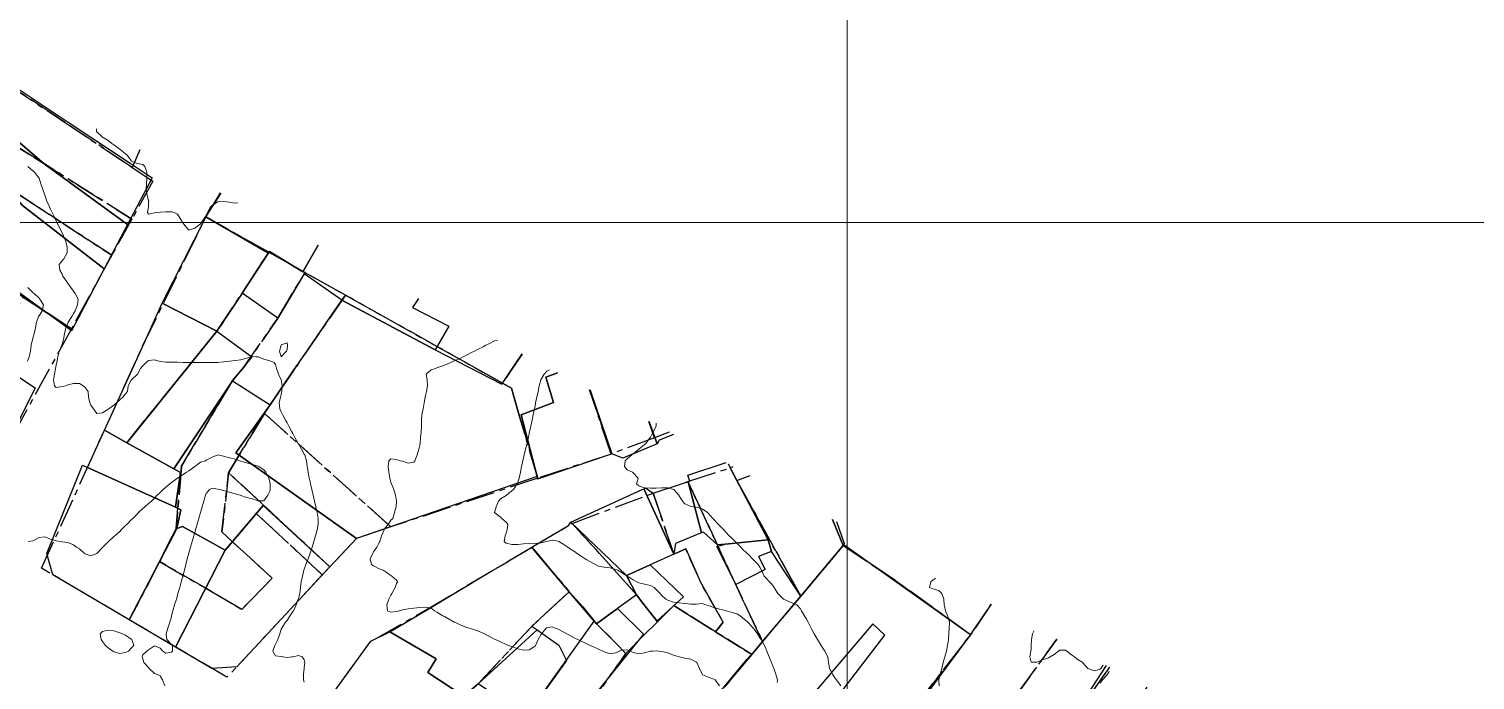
# Model space of a CAD drawing. Header units: centimetres. Extents: x 0 to 642158, y -847 to 649707.
# Drawn here: x 616295.9 to 616421.2, y 621847.7 to 621904.2 of the extents above; entities that cross this region are included whole.
import ezdxf

# ---------------------------------------------------------------- set-up
doc = ezdxf.new("R2010")
doc.units = ezdxf.units.CM
doc.header["$MEASUREMENT"] = 0
doc.linetypes.add('CENTERX2', pattern=[4, 2.5, -0.5, 0.5, -0.5])
doc.layers.add('MEV_grille', color=254, linetype='Continuous', lineweight=9)
doc.layers.add('WAL_topographie 0.5', color=253, linetype='Continuous', lineweight=20)
doc.layers.add('SPW_batiments', color=7, linetype='Continuous')
doc.layers.add('SPW_parcellaire cadastral', color=7, linetype='CENTERX2', lineweight=25, true_color=0xff0542)

# ---------------------------------------------------------------- blocks, each defined once
blk = doc.blocks.new('*U114')
at = {"layer": 'MEV_grille', "transparency": 33554687}
blk.add_lwpolyline([(-1338.46, 0), (1338.46, 0)], dxfattribs=at)
blk = doc.blocks.new('*U115')
at = {"layer": 'MEV_grille', "color": 0, "linetype": 'ByBlock', "lineweight": -2, "transparency": 16777216}
blk.add_blockref('*U114', (0, -500), dxfattribs=at)
blk = doc.blocks.new('*U112')
at = {"layer": 'MEV_grille', "transparency": 33554687}
blk.add_lwpolyline([(0, 1825.48), (0, -1825.48)], dxfattribs=at)
blk = doc.blocks.new('*U113')
at = {"layer": 'MEV_grille', "color": 0, "linetype": 'ByBlock', "lineweight": -2, "transparency": 16777216}
blk.add_blockref('*U112', (1000, 0), dxfattribs=at)

msp = doc.modelspace()

# ---------------------------------------------------------------- linework, layer by layer
at = {"layer": 'SPW_batiments'}
for points in [[(616292.13, 621900.81), (616299.19, 621896.13), (616301.24, 621894.78), (616304.56, 621892.58), (616306.57, 621891.25), (616304.43, 621887.21), (616297.2, 621892.48), (616294.68, 621894.63)], [(616289.12, 621893.58), (616290.95, 621897.82), (616297.2, 621892.48), (616304.43, 621887.21), (616302.41, 621883.39), (616295.33, 621888.86), (616293.46, 621890.98), (616289.12, 621893.58)], [(616299.56, 621877.99), (616291.87, 621883.59), (616290.11, 621884.51), (616293.46, 621890.98), (616295.33, 621888.86), (616302.41, 621883.39), (616299.56, 621877.99)], [(616320.96, 621885.43), (616319.61, 621883.12), (616316.74, 621884.89), (616316.64, 621884.74), (616311.22, 621887.87), (616311.3, 621888), (616312.48, 621889.96)], [(616316.64, 621884.74), (616316.53, 621884.58), (616314.35, 621881.27), (616312.18, 621877.97), (616307.43, 621880.39), (616311.12, 621887.67), (616311.22, 621887.87), (616316.64, 621884.74)], [(616329.64, 621880.8), (616329.13, 621880.02), (616332.28, 621878.4), (616331.08, 621876.35), (616323.01, 621880.67), (616319.73, 621882.94), (616317.46, 621879.1), (616314.35, 621881.27), (616316.53, 621884.58), (616316.64, 621884.74), (616316.74, 621884.89), (616319.61, 621883.12), (616320.96, 621885.43)], [(616341.7, 621874.37), (616340.69, 621874), (616341.35, 621871.8), (616338.56, 621870.71), (616339.94, 621865.38), (616324.26, 621860.02), (616313.82, 621867.44), (616316.78, 621871.6), (616323.01, 621880.67), (616331.08, 621876.35), (616336.86, 621873.37), (616338.67, 621875.99)], [(616312.18, 621877.97), (616304.36, 621868.31), (616302.42, 621869.4), (616305.71, 621876.62), (616307.43, 621880.39), (616312.18, 621877.97)], [(616315.21, 621875.75), (616313.51, 621873.67), (616308.43, 621866.04), (616304.36, 621868.31), (616312.18, 621877.97), (616315.21, 621875.75)], [(616292.13, 621875.87), (616296.43, 621873.07), (616295.03, 621870.27)], [(616346.42, 621867.35), (616346.17, 621867.27), (616339.96, 621865.15), (616339.94, 621865.38), (616338.56, 621870.71), (616341.35, 621871.8), (616340.69, 621874), (616341.7, 621874.37)], [(616316.78, 621871.6), (616313.82, 621867.44), (616324.26, 621860.02), (616321.96, 621857.55), (616316.18, 621862.87), (616312.88, 621859.01), (616309.18, 621861.05), (616308.86, 621860.94), (616308.7, 621860.88), (616309.05, 621862.5), (616308.59, 621862.71), (616309.01, 621865.72), (616308.43, 621866.04), (616313.51, 621873.67), (616316.78, 621871.6)], [(616344.52, 621872.87), (616346.42, 621867.35)], [(616349.65, 621870.13), (616350.33, 621868.2), (616350.15, 621868.13), (616347.35, 621866.96), (616346.42, 621867.35), (616344.52, 621872.87)], [(616304.36, 621868.31), (616308.43, 621866.04), (616309.01, 621865.72), (616308.59, 621862.71), (616300.96, 621866.17), (616302.42, 621869.4), (616304.36, 621868.31)], [(616351.75, 621869.01), (616350.5, 621868.53), (616350.33, 621868.2), (616349.65, 621870.13)], [(616300.96, 621866.17), (616308.59, 621862.71), (616309.05, 621862.5), (616308.7, 621860.88), (616304.57, 621852.96), (616297.96, 621856.85), (616297.43, 621858.72), (616300.53, 621866.37), (616300.96, 621866.17)], [(616357.24, 621865.04), (616359.95, 621859.88), (616356.24, 621859.53), (616355.57, 621859.47), (616354.35, 621860.56), (616354.17, 621860.49), (616353.02, 621864.93), (616353.17, 621864.98), (616352.99, 621865.51), (616356.31, 621866.58)], [(616356.49, 621866.48), (616356.49, 621866.48), (616357.24, 621865.04)], [(616365.88, 621861.48), (616366.55, 621859.58), (616366.51, 621859.49), (616366.47, 621859.4), (616362.8, 621855.02), (616360.25, 621858.88), (616360.24, 621858.89), (616359.95, 621859.88), (616357.24, 621865.04), (616358.39, 621865.47)], [(616351.79, 621858.64), (616349.74, 621857.73), (616347.89, 621856.89), (616347.67, 621856.8), (616342.86, 621861.43), (616349.03, 621864.26), (616349.17, 621864.32), (616351.79, 621858.64)], [(616354.17, 621860.49), (616353.96, 621860.4), (616351.94, 621859.57), (616351.79, 621858.64), (616349.17, 621864.32), (616349.32, 621864.39), (616349.99, 621863.94), (616352.8, 621864.86), (616353.02, 621864.93), (616354.17, 621860.49)], [(616321.96, 621857.55), (616313.91, 621848.9), (616311.73, 621848.75), (616308.59, 621850.6), (616312.88, 621859.01), (616316.18, 621862.87), (616321.96, 621857.55)], [(616312.88, 621859.01), (616308.59, 621850.6), (616304.57, 621852.96), (616308.7, 621860.88), (616308.86, 621860.94), (616309.18, 621861.05), (616312.88, 621859.01)], [(616347.67, 621856.8), (616348.56, 621855.13), (616346.91, 621853.94), (616345.08, 621852.61), (616344.89, 621852.83), (616342.71, 621855.4), (616339.83, 621858.81), (616339.46, 621859.25), (616342.66, 621861.13), (616342.76, 621861.28), (616342.86, 621861.43), (616347.67, 621856.8)], [(616342.71, 621855.4), (616339.48, 621852.42), (616339.93, 621852.1), (616334.84, 621847.44), (616334.81, 621847.41), (616333.59, 621846.34), (616330.47, 621848.39), (616331.19, 621849.57), (616327.17, 621851.92), (616330.33, 621853.8), (616335.73, 621857.03), (616336.87, 621857.7), (616337.37, 621858), (616337.51, 621858.09), (616339.46, 621859.25), (616339.83, 621858.81), (616342.71, 621855.4)], [(616362.8, 621855.02), (616366.47, 621859.4), (616366.51, 621859.49), (616371.72, 621855.79), (616377.41, 621851.74), (616377.49, 621851.68), (616370.68, 621842.48), (616370.23, 621842.22), (616369.48, 621841.31), (616367.47, 621838.62), (616366.34, 621837.17), (616362.96, 621833.22), (616357.68, 621836.78), (616355.19, 621833.65), (616348.57, 621837.88), (616348.44, 621837.96), (616348.61, 621838.16), (616348.81, 621838.39), (616354.79, 621845.51), (616358.11, 621849.53), (616359.01, 621850.51), (616362.8, 621855.02)], [(616360.25, 621858.88), (616360.17, 621858.84), (616359.11, 621858.44), (616359.71, 621857.31), (616357.16, 621856.01), (616355.51, 621859.31), (616356.24, 621859.53), (616359.95, 621859.88), (616360.24, 621858.89), (616360.25, 621858.88)], [(616352.63, 621854.96), (616352.04, 621854.43), (616350.33, 621852.87), (616348.56, 621855.13), (616347.67, 621856.8), (616347.89, 621856.89), (616349.74, 621857.73), (616352.63, 621854.96)], [(616349.16, 621851.71), (616342.36, 621843.27), (616343.36, 621842.56), (616345.11, 621842.81), (616346.18, 621842.22), (616346.66, 621840.91), (616345.74, 621838.98), (616341.67, 621841.39), (616341.37, 621841.3), (616342.17, 621842.48), (616339.01, 621844.6), (616344.89, 621852.83), (616345.08, 621852.61), (616346.91, 621853.94), (616349.16, 621851.71)], [(616331.19, 621849.57), (616330.47, 621848.39), (616333.59, 621846.34), (616333.5, 621846.1), (616328.57, 621838.99), (616328.39, 621838.92), (616321.31, 621842.94), (616320.85, 621844.69), (616325.51, 621851.11), (616327.17, 621851.92), (616331.19, 621849.57)], [(616334.81, 621847.41), (616339.93, 621852.1), (616341.81, 621850.76), (616342.47, 621849.44), (616339.01, 621844.6), (616337.97, 621845.3), (616334.81, 621847.41)], [(616363.42, 621839.34), (616363.65, 621839.09), (616363.82, 621839.46), (616367.42, 621844.15), (616365.71, 621845.59), (616366.56, 621847.03), (616370.08, 621851.64), (616369.04, 621852.62), (616362.98, 621845.47), (616360.51, 621841.97), (616360.28, 621841.78), (616360.11, 621841.61), (616363.2, 621839.44), (616363.42, 621839.34)], [(616392.79, 621847.13), (616390.65, 621843.88), (616387.36, 621846.04), (616389.3, 621848.99)]]:
    msp.add_lwpolyline(points, dxfattribs=at)
at = {"layer": 'SPW_parcellaire cadastral'}
for points in [[(616290.79, 621901.53), (616298.11, 621896.65), (616298.78, 621896.2), (616304.84, 621892.17), (616306.62, 621890.98), (616304.81, 621887.69), (616296.71, 621892.79), (616287.03, 621898.89)], [(616305.5, 621893.68), (616304.84, 621892.17), (616298.78, 621896.2), (616298.11, 621896.65), (616290.79, 621901.53)], [(616285.27, 621895.95), (616287.03, 621898.89), (616296.71, 621892.79), (616304.81, 621887.69), (616303.05, 621884.55), (616295.58, 621889.44), (616294.94, 621889.86), (616285.27, 621895.95)], [(616299.56, 621878.18), (616295.39, 621880.91), (616291.87, 621883.23), (616291.1, 621883.73), (616288.31, 621885.57), (616285.05, 621887.71), (616281.68, 621889.92), (616282.97, 621892.08), (616285.27, 621895.95), (616294.94, 621889.86), (616295.58, 621889.44), (616303.05, 621884.55), (616299.56, 621878.18)], [(616338.61, 621876.02), (616336.93, 621873.47), (616335.24, 621874.42), (616331.04, 621876.77), (616323.31, 621881.1), (616319.8, 621883.06), (616316.67, 621884.83), (616311.22, 621887.87), (616312.53, 621889.93)], [(616311.22, 621887.87), (616316.67, 621884.83), (616314.38, 621881.31), (616312.18, 621877.97), (616310.26, 621875.61), (616309.44, 621874.6), (616304.36, 621868.31), (616302.42, 621869.39), (616305.82, 621876.87), (616311.22, 621887.87)], [(616319.8, 621883.06), (616317.45, 621879.11), (616314.5, 621874.85), (616313.53, 621873.7), (616309.09, 621866.28), (616308.65, 621860.87), (616307.21, 621858.01), (616304.58, 621852.96), (616296.98, 621857.43), (616302.42, 621869.39), (616304.36, 621868.31), (616309.44, 621874.6), (616310.26, 621875.61), (616312.18, 621877.97), (616314.38, 621881.31), (616316.67, 621884.83), (616319.8, 621883.06)], [(616313.19, 621865.71), (616312.6, 621860.58), (616313.52, 621859.73), (616316.97, 621856.56), (616314.32, 621853.86), (616311.22, 621855.69), (616307.21, 621858.01), (616308.65, 621860.87), (616309.09, 621866.28), (616313.53, 621873.7), (616314.5, 621874.85), (616317.45, 621879.11), (616319.8, 621883.06), (616323.31, 621881.1), (616317.69, 621872.93), (616316.29, 621870.85), (616313.19, 621865.71)], [(616286.24, 621864.34), (616293.91, 621878.22), (616295.39, 621880.91), (616299.56, 621878.18), (616291.04, 621862.69), (616290.55, 621861.79), (616289.52, 621862.39), (616286.24, 621864.34)], [(616336.93, 621873.47), (616337.7, 621873.03), (616338.36, 621870.78), (616339.98, 621865.23), (616327.25, 621861.01), (616316.29, 621870.85), (616317.69, 621872.93), (616323.31, 621881.1), (616331.04, 621876.77), (616335.24, 621874.42), (616336.93, 621873.47)], [(616344.47, 621872.89), (616346.35, 621867.33), (616339.98, 621865.23), (616338.36, 621870.78), (616337.7, 621873.03), (616336.93, 621873.47), (616338.61, 621876.02)], [(616349.62, 621870.15), (616350.11, 621868.73), (616346.35, 621867.33), (616344.47, 621872.89)], [(616313.19, 621865.71), (616316.29, 621870.85), (616327.25, 621861.01), (616324.26, 621860.02), (616321.96, 621857.55), (616313.19, 621865.71)], [(616351.38, 621869.21), (616350.11, 621868.73), (616349.62, 621870.15)], [(616313.19, 621865.71), (616321.96, 621857.55), (616321.31, 621856.85), (616315.59, 621862.17), (616313.52, 621859.73), (616312.6, 621860.58), (616313.19, 621865.71)], [(616359.48, 621851.09), (616357.86, 621854.5), (616356.65, 621857.1), (616353.01, 621864.94), (616356.67, 621866.13), (616357.24, 621865.04), (616362.07, 621856.32), (616362.8, 621855.02), (616359.48, 621851.09)], [(616359.48, 621851.09), (616362.8, 621855.02), (616362.07, 621856.32), (616357.24, 621865.04), (616356.67, 621866.13), (616356.94, 621866.24)], [(616359.48, 621851.09), (616358.55, 621849.95), (616355.4, 621851.92), (616356.06, 621852.75), (616354.17, 621856.09), (616352.83, 621859.11), (616351.79, 621858.64), (616349.99, 621863.94), (616353.01, 621864.94), (616356.65, 621857.1), (616357.86, 621854.5), (616359.48, 621851.09)], [(616355.4, 621851.92), (616352.97, 621853.45), (616351.78, 621854.19), (616350.37, 621852.79), (616349.11, 621854.39), (616348.56, 621855.13), (616342.98, 621861.32), (616349.99, 621863.94), (616351.79, 621858.64), (616352.83, 621859.11), (616354.17, 621856.09), (616356.06, 621852.75), (616355.4, 621851.92)], [(616313.52, 621859.73), (616315.59, 621862.17), (616321.31, 621856.85), (616313.04, 621847.98), (616304.58, 621852.96), (616307.21, 621858.01), (616311.22, 621855.69), (616314.32, 621853.86), (616316.97, 621856.56), (616313.52, 621859.73)], [(616365.53, 621861.66), (616366.47, 621859.4), (616371.04, 621856.33), (616377.5, 621851.67), (616367.84, 621839.11), (616360.96, 621829.96), (616355.97, 621822.74), (616343.28, 621830.14), (616348.44, 621837.96), (616358.55, 621849.95), (616359.48, 621851.09)], [(616379.3, 621854.32), (616377.5, 621851.67), (616371.04, 621856.33), (616366.47, 621859.4), (616365.53, 621861.66)], [(616347.63, 621850.04), (616345.09, 621852.62), (616343.89, 621854.08), (616342.71, 621855.4), (616339.84, 621858.81), (616339.46, 621859.25), (616342.98, 621861.32), (616348.56, 621855.13), (616349.11, 621854.39), (616350.37, 621852.79), (616349.21, 621851.66), (616347.63, 621850.04)], [(616342.71, 621855.4), (616340.67, 621853.51), (616339.49, 621852.41), (616334.81, 621847.41), (616333.63, 621846.29), (616328.4, 621838.8), (616321.31, 621842.94), (616320.85, 621844.69), (616325.51, 621851.1), (616325.99, 621851.34), (616330.41, 621853.88), (616339.46, 621859.25), (616339.84, 621858.81), (616342.71, 621855.4)], [(616342.71, 621855.4), (616343.89, 621854.08), (616345.09, 621852.62), (616347.63, 621850.04), (616342.65, 621843.08), (616341.01, 621840.82), (616339.86, 621841.6), (616334.96, 621834.98), (616328.4, 621838.8), (616333.63, 621846.29), (616334.81, 621847.41), (616339.49, 621852.41), (616340.67, 621853.51), (616342.71, 621855.4)], [(616347.63, 621850.04), (616349.21, 621851.66), (616350.37, 621852.79), (616351.78, 621854.19), (616352.97, 621853.45), (616355.4, 621851.92), (616358.55, 621849.95), (616348.44, 621837.96), (616343.28, 621830.14), (616336.12, 621834.31), (616341.01, 621840.82), (616342.65, 621843.08), (616347.63, 621850.04)], [(616384.99, 621851.28), (616369.95, 621830.47), (616369.66, 621830.05), (616368.14, 621827.72), (616362.38, 621819.01), (616355.97, 621822.74), (616360.96, 621829.96), (616367.84, 621839.11), (616377.5, 621851.67), (616379.3, 621854.32)], [(616389.56, 621848.85), (616387.81, 621846.38), (616377.37, 621832.19), (616374.8, 621828.41), (616372.24, 621824.81), (616366.53, 621816.6), (616362.38, 621819.01), (616368.14, 621827.72), (616369.66, 621830.05), (616369.95, 621830.47), (616384.99, 621851.28)], [(616398.27, 621844.2), (616396.68, 621842.01), (616388.52, 621830.8), (616386.25, 621827.69), (616380.8, 621820.22), (616374.63, 621811.88), (616371.2, 621813.88), (616366.53, 621816.6), (616372.24, 621824.81), (616374.8, 621828.41), (616377.37, 621832.19), (616387.81, 621846.38), (616389.56, 621848.85)]]:
    msp.add_lwpolyline(points, dxfattribs=at)
at = {"layer": 'WAL_topographie 0.5'}
for points in [[(616301.74, 621895.5), (616301.74, 621895.25), (616301.75, 621895.24), (616302.25, 621894.8), (616302.32, 621894.75), (616302.75, 621894.5), (616303.07, 621894.25), (616303.25, 621894.13), (616303.75, 621893.76), (616303.76, 621893.75), (616304.25, 621893.35), (616304.35, 621893.25), (616304.73, 621892.75), (616304.75, 621892.72), (616305.25, 621892.49), (616305.75, 621892.42), (616305.92, 621892.25), (616306.09, 621891.75), (616306.11, 621891.25), (616306.06, 621890.75), (616306.04, 621890.25), (616306.13, 621889.75), (616306.25, 621889.27), (616306.26, 621889.25), (616306.25, 621889.08), (616306.24, 621888.75), (616306.16, 621888.25), (616306.25, 621888.1), (616306.75, 621888.22), (616306.95, 621888.25), (616307.25, 621888.3), (616307.75, 621888.33), (616308.25, 621888.33), (616308.46, 621888.25), (616308.75, 621888.12), (616308.99, 621887.75), (616309.25, 621887.34), (616309.3, 621887.25), (616309.71, 621886.75), (616309.75, 621886.73), (616309.81, 621886.75), (616310.25, 621886.89), (616310.72, 621887.25), (616310.75, 621887.27), (616311.08, 621887.75), (616311.25, 621887.99), (616311.36, 621888.25), (616311.63, 621888.75), (616311.75, 621888.87), (616312.25, 621889.17), (616312.75, 621889.21), (616313.25, 621889.14), (616313.75, 621889.07), (616314, 621889.09)], [(616295.78, 621892.25), (616296.25, 621891.84), (616296.37, 621891.75), (616296.74, 621891.25), (616296.75, 621891.22), (616296.92, 621890.75), (616297.08, 621890.25), (616297.25, 621889.75), (616297.25, 621889.75), (616297.44, 621889.25), (616297.65, 621888.75), (616297.75, 621888.56), (616297.9, 621888.25), (616298.15, 621887.75), (616298.25, 621887.52), (616298.38, 621887.25), (616298.62, 621886.75), (616298.75, 621886.49), (616298.87, 621886.25), (616299.07, 621885.75), (616299.2, 621885.25), (616299.2, 621884.75), (616298.91, 621884.25), (616298.75, 621884.07), (616298.51, 621883.75), (616298.56, 621883.25), (616298.75, 621882.92), (616298.83, 621882.75), (616299.17, 621882.25), (616299.25, 621882.13), (616299.52, 621881.75), (616299.75, 621881.44), (616299.89, 621881.25), (616300.15, 621880.75), (616300.08, 621880.25), (616299.88, 621879.75), (616299.75, 621879.5), (616299.6, 621879.25), (616299.29, 621878.75), (616299.25, 621878.66), (616299.08, 621878.25), (616298.96, 621877.75), (616298.88, 621877.25), (616298.75, 621876.86), (616298.72, 621876.75), (616298.51, 621876.25), (616298.37, 621875.75), (616298.3, 621875.25), (616298.25, 621875.06), (616298.19, 621874.75), (616298.08, 621874.25), (616298, 621873.75), (616298.09, 621873.25), (616298.25, 621873.1), (616298.75, 621873.18), (616299.07, 621873.25), (616299.25, 621873.32), (616299.75, 621873.45), (616300.25, 621873.43), (616300.57, 621873.25), (616300.75, 621873.09), (616301.02, 621872.75), (616301.03, 621872.25), (616301.15, 621871.75), (616301.25, 621871.56), (616301.46, 621871.25), (616301.75, 621870.85), (616302.25, 621870.89), (616302.75, 621871.21), (616302.8, 621871.25), (616303.25, 621871.55), (616303.48, 621871.75), (616303.75, 621872.03), (616304.01, 621872.25), (616304.25, 621872.55), (616304.42, 621872.75), (616304.48, 621873.25), (616304.75, 621873.73), (616304.76, 621873.75), (616305.25, 621874.21), (616305.28, 621874.25), (616305.56, 621874.75), (616305.75, 621874.98), (616306.03, 621875.25), (616306.25, 621875.43), (616306.75, 621875.48), (616307.25, 621875.36), (616307.75, 621875.29), (616308.25, 621875.29), (616308.75, 621875.28), (616309.25, 621875.26), (616309.75, 621875.25), (616310.25, 621875.25), (616310.75, 621875.25), (616311.25, 621875.25), (616311.75, 621875.25), (616312.25, 621875.26), (616312.75, 621875.31), (616313.25, 621875.38), (616313.75, 621875.44), (616314.25, 621875.5), (616314.75, 621875.64), (616315.18, 621875.75), (616315.25, 621875.77), (616315.58, 621875.75), (616315.75, 621875.74), (616316.25, 621875.54), (616316.75, 621875.41), (616317.14, 621875.25), (616317.25, 621875.08), (616317.34, 621874.75), (616317.51, 621874.25), (616317.75, 621873.75), (616317.75, 621873.75), (616317.84, 621873.25), (616317.81, 621872.75), (616317.75, 621872.5), (616317.68, 621872.25), (616317.56, 621871.75), (616317.63, 621871.25), (616317.75, 621870.99), (616317.85, 621870.75), (616318.12, 621870.25), (616318.25, 621870.03), (616318.41, 621869.75), (616318.67, 621869.25), (616318.75, 621869.1), (616318.94, 621868.75), (616319.23, 621868.25), (616319.25, 621868.21), (616319.52, 621867.75), (616319.75, 621867.33), (616319.79, 621867.25), (616319.94, 621866.75), (616320, 621866.25), (616320.08, 621865.75), (616320.18, 621865.25), (616320.25, 621864.95), (616320.3, 621864.75), (616320.41, 621864.25), (616320.53, 621863.75), (616320.64, 621863.25), (616320.75, 621862.75), (616320.75, 621862.75), (616320.86, 621862.25), (616320.94, 621861.75), (616320.96, 621861.25), (616320.87, 621860.75), (616320.75, 621860.32), (616320.73, 621860.25), (616320.58, 621859.75), (616320.42, 621859.25), (616320.25, 621858.75), (616320.25, 621858.75), (616320.07, 621858.25), (616319.89, 621857.75), (616319.75, 621857.35), (616319.72, 621857.25), (616319.59, 621856.75), (616319.49, 621856.25), (616319.42, 621855.75), (616319.35, 621855.25), (616319.25, 621854.82), (616319.23, 621854.75), (616319.04, 621854.25), (616318.8, 621853.75), (616318.75, 621853.67), (616318.46, 621853.25), (616318.25, 621852.9), (616318.13, 621852.75), (616317.79, 621852.25), (616317.75, 621852.14), (616317.62, 621851.75), (616317.45, 621851.25), (616317.25, 621850.86), (616317.19, 621850.75), (616317.01, 621850.25), (616317.25, 621849.85), (616317.75, 621849.77), (616317.88, 621849.75), (616318.25, 621849.69), (616318.68, 621849.75), (616318.75, 621849.76), (616319.25, 621849.86), (616319.57, 621849.75), (616319.75, 621849.5), (616319.8, 621849.25), (616319.75, 621848.82), (616319.74, 621848.75), (616319.69, 621848.25), (616319.69, 621847.75), (616319.75, 621847.55)], [(616295.77, 621881.75), (616296.25, 621881.31), (616296.32, 621881.25), (616296.75, 621880.82), (616296.82, 621880.75), (616297.13, 621880.25), (616297.02, 621879.75), (616296.75, 621879.31), (616296.71, 621879.25), (616296.54, 621878.75), (616296.44, 621878.25), (616296.33, 621877.75), (616296.25, 621877.45), (616296.2, 621877.25), (616296.08, 621876.75), (616296.02, 621876.25), (616295.91, 621875.75), (616295.75, 621875.38)], [(616317.75, 621875.75), (616317.75, 621875.75), (616317.75, 621875.75), (616317.59, 621876.25), (616317.74, 621876.75), (616317.75, 621876.78), (616318.25, 621876.96), (616318.29, 621876.75), (616318.25, 621876.38), (616318.21, 621876.25), (616317.75, 621875.75)], [(616336.5, 621877.18), (616336.25, 621877.13), (616335.75, 621876.88), (616335.49, 621876.75), (616335.25, 621876.63), (616334.75, 621876.38), (616334.49, 621876.25), (616334.25, 621876.12), (616333.75, 621875.86), (616333.53, 621875.75), (616333.25, 621875.62), (616332.75, 621875.39), (616332.44, 621875.25), (616332.25, 621875.16), (616331.75, 621874.98), (616331.25, 621874.79), (616331.13, 621874.75), (616330.75, 621874.61), (616330.32, 621874.25), (616330.4, 621873.75), (616330.43, 621873.25), (616330.33, 621872.75), (616330.25, 621872.39), (616330.22, 621872.25), (616330.15, 621871.75), (616330.04, 621871.25), (616329.95, 621870.75), (616329.91, 621870.25), (616329.9, 621869.75), (616329.88, 621869.25), (616329.83, 621868.75), (616329.78, 621868.25), (616329.75, 621868.11), (616329.68, 621867.75), (616329.53, 621867.25), (616329.34, 621866.75), (616329.25, 621866.62), (616328.75, 621866.55), (616328.25, 621866.7), (616328.06, 621866.75), (616327.75, 621866.84), (616327.25, 621866.9), (616327.08, 621866.75), (616327.02, 621866.25), (616327.07, 621865.75), (616327.15, 621865.25), (616327.25, 621864.88), (616327.3, 621864.75), (616327.5, 621864.25), (616327.65, 621863.75), (616327.73, 621863.25), (616327.7, 621862.75), (616327.58, 621862.25), (616327.41, 621861.75), (616327.25, 621861.6), (616327.05, 621861.25), (616326.75, 621860.92), (616326.66, 621860.75), (616326.45, 621860.25), (616326.3, 621859.75), (616326.25, 621859.65), (616326.04, 621859.25), (616325.75, 621858.84), (616325.69, 621858.75), (616325.47, 621858.25), (616325.58, 621857.75), (616325.75, 621857.63), (616326.25, 621857.37), (616326.58, 621857.25), (616326.75, 621857.16), (616327.25, 621856.79), (616327.33, 621856.75), (616327.75, 621856.39), (616327.82, 621856.25), (616327.75, 621856.1), (616327.62, 621855.75), (616327.33, 621855.25), (616327.25, 621855.11), (616327.07, 621854.75), (616326.9, 621854.25), (616326.95, 621853.75), (616327.25, 621853.63), (616327.75, 621853.68), (616327.97, 621853.75), (616328.25, 621853.83), (616328.75, 621853.92), (616329.25, 621853.97), (616329.75, 621854.03), (616330.25, 621854.07), (616330.75, 621853.98), (616331.05, 621853.75), (616331.25, 621853.63), (616331.75, 621853.32), (616331.89, 621853.25), (616332.25, 621853.05), (616332.75, 621852.77), (616332.8, 621852.75), (616333.25, 621852.54), (616333.75, 621852.33), (616334.04, 621852.25), (616334.25, 621852.19), (616334.75, 621852.02), (616335.25, 621851.81), (616335.37, 621851.75), (616335.75, 621851.55), (616336.25, 621851.29), (616336.33, 621851.25), (616336.75, 621851.05), (616337.25, 621850.83), (616337.45, 621850.75), (616337.75, 621850.64), (616338.25, 621850.46), (616338.75, 621850.34), (616339.25, 621850.35), (616339.75, 621850.67), (616339.8, 621850.75), (616340.03, 621851.25), (616340.25, 621851.65), (616340.31, 621851.75), (616340.73, 621852.25), (616340.75, 621852.27), (616341.25, 621852.35), (616341.49, 621852.25), (616341.75, 621852.15), (616342.25, 621851.89), (616342.51, 621851.75), (616342.75, 621851.62), (616343.25, 621851.35), (616343.47, 621851.25), (616343.75, 621851.12), (616344.25, 621850.88), (616344.54, 621850.75), (616344.75, 621850.65), (616345.25, 621850.42), (616345.63, 621850.25), (616345.75, 621850.19), (616346.25, 621850.01), (616346.75, 621850.1), (616347.07, 621850.25), (616347.25, 621850.33), (616347.75, 621850.37), (616348.03, 621850.25), (616348.25, 621850.14), (616348.75, 621850.01), (616349.25, 621850.09), (616349.75, 621850.24), (616349.92, 621850.25), (616350.25, 621850.27), (616350.5, 621850.25), (616350.75, 621850.23), (616351.25, 621850.09), (616351.75, 621849.89), (616352.25, 621849.75), (616352.25, 621849.75), (616352.75, 621849.65), (616353.25, 621849.54), (616353.75, 621849.29), (616353.79, 621849.25), (616354.02, 621848.75), (616354.24, 621848.25), (616354.25, 621848.23), (616354.75, 621847.98), (616355.25, 621847.83), (616355.37, 621847.75), (616355.75, 621847.25)], [(616341, 621874.63), (616340.76, 621874.5), (616340.75, 621874.49), (616340.55, 621874.25), (616340.25, 621873.75), (616340.25, 621873.75), (616340.12, 621873.25), (616340.01, 621872.75), (616339.9, 621872.25), (616339.8, 621871.75), (616339.75, 621871.5), (616339.7, 621871.25), (616339.6, 621870.75), (616339.49, 621870.25), (616339.38, 621869.75), (616339.27, 621869.25), (616339.25, 621869.12), (616339.18, 621868.75), (616339.06, 621868.25), (616338.93, 621867.75), (616338.81, 621867.25), (616338.75, 621867), (616338.69, 621866.75), (616338.59, 621866.25), (616338.49, 621865.75), (616338.38, 621865.25), (616338.25, 621864.88), (616338.21, 621864.75), (616337.88, 621864.25), (616337.75, 621864.13), (616337.28, 621863.75), (616337.25, 621863.73), (616336.75, 621863.45), (616336.59, 621863.25), (616336.37, 621862.75), (616336.25, 621862.25), (616336.75, 621861.85), (616336.88, 621861.75), (616337.25, 621861.42), (616337.38, 621861.25), (616337.34, 621860.75), (616337.25, 621860.48), (616337.16, 621860.25), (616337.07, 621859.75), (616337.25, 621859.61), (616337.75, 621859.48), (616338.25, 621859.49), (616338.75, 621859.56), (616339.25, 621859.59), (616339.75, 621859.58), (616340.25, 621859.62), (616340.73, 621859.75), (616340.75, 621859.75), (616341.25, 621859.85), (616341.75, 621859.77), (616341.8, 621859.75), (616342.25, 621859.48), (616342.6, 621859.25), (616342.75, 621859.15), (616343.25, 621858.82), (616343.36, 621858.75), (616343.75, 621858.49), (616344.11, 621858.25), (616344.25, 621858.16), (616344.75, 621857.87), (616345, 621857.75), (616345.25, 621857.62), (616345.75, 621857.51), (616346.25, 621857.47), (616346.75, 621857.33), (616346.89, 621857.25), (616347.25, 621857.06), (616347.75, 621856.75), (616347.75, 621856.75), (616348.25, 621856.44), (616348.59, 621856.25), (616348.75, 621856.18), (616349.25, 621856.06), (616349.75, 621855.93), (616350.07, 621855.75), (616350.25, 621855.59), (616350.59, 621855.25), (616350.75, 621855.08), (616351.1, 621854.75), (616351.25, 621854.65), (616351.75, 621854.5), (616352.25, 621854.43), (616352.75, 621854.37), (616353.25, 621854.32), (616353.75, 621854.33), (616354.25, 621854.37), (616354.57, 621854.25), (616354.75, 621854.2), (616355.25, 621854.02), (616355.75, 621853.89), (616356.25, 621853.77), (616356.32, 621853.75), (616356.75, 621853.62), (616357.25, 621853.47), (616357.61, 621853.25), (616357.75, 621853.14), (616358.2, 621852.75), (616358.25, 621852.7), (616358.66, 621852.25), (616358.75, 621852.14), (616359.04, 621851.75), (616359.25, 621851.41), (616359.35, 621851.25), (616359.63, 621850.75), (616359.75, 621850.47), (616359.85, 621850.25), (616360.05, 621849.75), (616360.25, 621849.27), (616360.26, 621849.25), (616360.45, 621848.75), (616360.64, 621848.25), (616360.75, 621847.86), (616360.78, 621847.75), (616360.75, 621847.54)], [(616350.24, 621870), (616350.24, 621869.75), (616349.98, 621869.25), (616349.75, 621868.8), (616349.72, 621868.75), (616349.36, 621868.25), (616349.25, 621868.14), (616348.75, 621867.75), (616348.75, 621867.75), (616348.25, 621867.35), (616348.14, 621867.25), (616347.75, 621866.91), (616347.57, 621866.75), (616347.5, 621866.25), (616347.75, 621865.97), (616348.21, 621865.75), (616348.25, 621865.71), (616348.7, 621865.25), (616348.56, 621864.75), (616348.75, 621864.56), (616349.25, 621864.4), (616349.75, 621864.36), (616350.25, 621864.37), (616350.75, 621864.4), (616351.25, 621864.39), (616351.75, 621864.26), (616351.77, 621864.25), (616352.22, 621863.75), (616352.25, 621863.71), (616352.54, 621863.25), (616352.75, 621863.02), (616353.25, 621862.78), (616353.5, 621862.75), (616353.75, 621862.72), (616354.25, 621862.57), (616354.69, 621862.25), (616354.75, 621862.2), (616355.16, 621861.75), (616355.25, 621861.65), (616355.63, 621861.25), (616355.75, 621861.12), (616356.11, 621860.75), (616356.25, 621860.6), (616356.59, 621860.25), (616356.75, 621860.09), (616357.09, 621859.75), (616357.25, 621859.59), (616357.59, 621859.25), (616357.75, 621859.09), (616358.1, 621858.75), (616358.25, 621858.61), (616358.61, 621858.25), (616358.75, 621858.1), (616359.08, 621857.75), (616359.25, 621857.51), (616359.39, 621857.25), (616359.61, 621856.75), (616359.75, 621856.59), (616360.08, 621856.25), (616360.25, 621856.09), (616360.49, 621855.75), (616360.75, 621855.34), (616360.81, 621855.25), (616361.25, 621854.78), (616361.3, 621854.75), (616361.75, 621854.54), (616362.25, 621854.36), (616362.45, 621854.25), (616362.75, 621853.9), (616362.85, 621853.75), (616363.15, 621853.25), (616363.25, 621853.08), (616363.43, 621852.75), (616363.69, 621852.25), (616363.75, 621852.12), (616363.96, 621851.75), (616364.25, 621851.25), (616364.25, 621851.25), (616364.56, 621850.75), (616364.75, 621850.42), (616364.86, 621850.25), (616365.12, 621849.75), (616365.2, 621849.25), (616365.25, 621848.96), (616365.28, 621848.75), (616365.53, 621848.25), (616365.75, 621847.94), (616365.89, 621847.75), (616366.25, 621847.25)], [(616295.81, 621859.75), (616296.25, 621859.82), (616296.75, 621860.1), (616297.25, 621860.16), (616297.75, 621859.95), (616298.25, 621859.8), (616298.62, 621859.75), (616298.75, 621859.73), (616299.25, 621859.65), (616299.75, 621859.45), (616300.01, 621859.25), (616300.25, 621859.1), (616300.66, 621858.75), (616300.75, 621858.69), (616301.25, 621858.5), (616301.75, 621858.72), (616301.78, 621858.75), (616302.25, 621859.22), (616302.28, 621859.25), (616302.75, 621859.72), (616302.78, 621859.75), (616303.25, 621860.17), (616303.33, 621860.25), (616303.75, 621860.62), (616303.88, 621860.75), (616304.25, 621861.12), (616304.38, 621861.25), (616304.75, 621861.62), (616304.88, 621861.75), (616305.25, 621862.12), (616305.38, 621862.25), (616305.75, 621862.61), (616305.91, 621862.75), (616306.25, 621863.03), (616306.49, 621863.25), (616306.75, 621863.5), (616307, 621863.75), (616307.25, 621863.99), (616307.51, 621864.25), (616307.75, 621864.46), (616308.09, 621864.75), (616308.25, 621864.86), (616308.75, 621865.25), (616308.75, 621865.25), (616309.25, 621865.56), (616309.54, 621865.75), (616309.75, 621865.88), (616310.25, 621866.25), (616310.25, 621866.25), (616310.75, 621866.63), (616311.17, 621866.75), (616311.25, 621866.79), (616311.75, 621867.05), (616312.25, 621867.25), (616312.25, 621867.25), (616312.25, 621867.25), (616312.75, 621867.14), (616313.25, 621867.01), (616313.75, 621866.88), (616314.16, 621866.75), (616314.25, 621866.72), (616314.75, 621866.56), (616315.25, 621866.42), (616315.75, 621866.29), (616315.81, 621866.25), (616316.25, 621865.96), (616316.4, 621865.75), (616316.67, 621865.25), (616316.75, 621864.93), (616316.78, 621864.75), (616316.78, 621864.25), (616316.75, 621864.12), (616316.58, 621863.75), (616316.25, 621863.28), (616315.75, 621863.26), (616315.25, 621863.44), (616314.75, 621863.56), (616314.25, 621863.74), (616314.2, 621863.75), (616313.75, 621863.89), (616313.25, 621864.02), (616312.75, 621864.16), (616312.42, 621864.25), (616312.25, 621864.29), (616311.75, 621864.38), (616311.53, 621864.25), (616311.25, 621863.9), (616311.19, 621863.75), (616311.03, 621863.25), (616310.89, 621862.75), (616310.75, 621862.25), (616310.75, 621862.25), (616310.6, 621861.75), (616310.47, 621861.25), (616310.32, 621860.75), (616310.25, 621860.5), (616310.18, 621860.25), (616310.02, 621859.75), (616309.89, 621859.25), (616309.75, 621858.75), (616309.75, 621858.75), (616309.59, 621858.25), (616309.48, 621857.75), (616309.37, 621857.25), (616309.25, 621856.84), (616309.22, 621856.75), (616309.08, 621856.25), (616308.95, 621855.75), (616308.79, 621855.25), (616308.75, 621855.08), (616308.66, 621854.75), (616308.51, 621854.25), (616308.36, 621853.75), (616308.25, 621853.31), (616308.23, 621853.25), (616308.08, 621852.75), (616307.93, 621852.25), (616307.78, 621851.75), (616307.83, 621851.25), (616308.25, 621850.81), (616308.31, 621850.75), (616308.32, 621850.25), (616308.25, 621850.17), (616307.75, 621850.08), (616307.48, 621850.25), (616307.25, 621850.5), (616306.75, 621850.7), (616306.25, 621850.37), (616306.11, 621850.25), (616305.75, 621849.92), (616305.69, 621849.75), (616305.75, 621849.57), (616305.84, 621849.25), (616306.25, 621848.82), (616306.31, 621848.75), (616306.75, 621848.31), (616306.94, 621848.25), (616307.25, 621848.1), (616307.47, 621847.75), (616307.66, 621847.25)], [(616374.5, 621856.55), (616374.39, 621856.5), (616374.25, 621856.39), (616374.07, 621856.25), (616373.96, 621855.75), (616374.25, 621855.65), (616374.75, 621855.51), (616375.01, 621855.25), (616375.18, 621854.75), (616375.23, 621854.25), (616375.25, 621854.13), (616375.34, 621853.75), (616375.55, 621853.25), (616375.68, 621852.75), (616375.66, 621852.25), (616375.63, 621851.75), (616375.59, 621851.25), (616375.52, 621850.75), (616375.42, 621850.25), (616375.27, 621849.75), (616375.25, 621849.67), (616375.14, 621849.25), (616375.03, 621848.75), (616374.87, 621848.25), (616374.75, 621847.75), (616374.79, 621847.25)], [(616304.25, 621850.14), (616304.51, 621850.25), (616304.75, 621850.5), (616304.97, 621850.75), (616304.81, 621851.25), (616304.75, 621851.29), (616304.25, 621851.64), (616304, 621851.75), (616303.75, 621851.83), (616303.25, 621852), (616302.75, 621852.07), (616302.25, 621851.95), (616302.04, 621851.75), (616302.14, 621851.25), (616302.25, 621851.09), (616302.52, 621850.75), (616302.75, 621850.52), (616303.14, 621850.25), (616303.25, 621850.18), (616303.75, 621850.03), (616304.25, 621850.14)], [(616383, 621852), (616383, 621851.99), (616382.87, 621851.75), (616382.8, 621851.25), (616382.77, 621850.75), (616382.75, 621850.46), (616382.73, 621850.25), (616382.64, 621849.75), (616382.75, 621849.28), (616383.25, 621849.3), (616383.75, 621849.48), (616384.25, 621849.67), (616384.42, 621849.75), (616384.75, 621849.96), (616385.14, 621850.25), (616385.25, 621850.32), (616385.75, 621850.32), (616385.86, 621850.25), (616386.25, 621849.92), (616386.51, 621849.75), (616386.75, 621849.56), (616387.23, 621849.25), (616387.25, 621849.23), (616387.68, 621848.75), (616387.75, 621848.7), (616388.25, 621848.53), (616388.75, 621848.69), (616388.8, 621848.75), (616388.97, 621849), (616389, 621849.02)], [(616389.53, 621848.5), (616389.5, 621848.42), (616389.39, 621848.25), (616389.25, 621848.12), (616388.94, 621847.75), (616388.75, 621847.48)]]:
    msp.add_lwpolyline(points, dxfattribs=at)

# ---------------------------------------------------------------- block references
at = {"layer": 'MEV_grille', "transparency": 33554687}
for name, p in [('*U113', (615366.81, 620593.64)), ('*U115', (616669.48, 622387.38))]:
    msp.add_blockref(name, p, dxfattribs=at)

doc.saveas('drawing.dxf')
